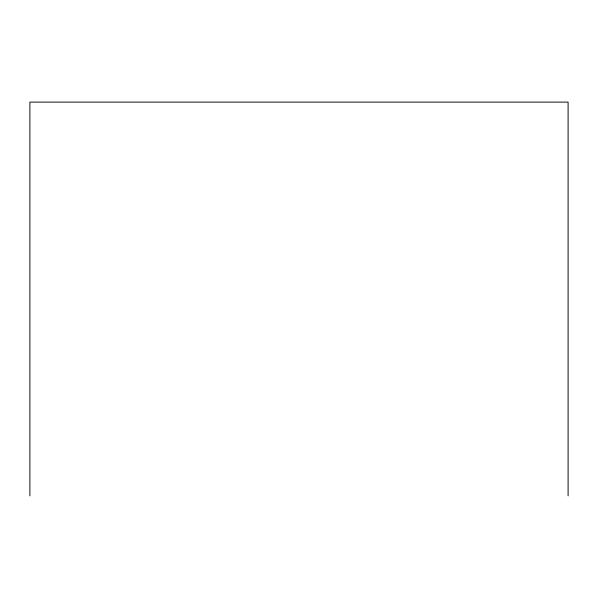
<?xml version="1.0" encoding="UTF-8"?>
<svg xmlns="http://www.w3.org/2000/svg" width="598" height="598" viewBox="0 0 598 598"><rect width="100%" height="100%" fill="white"/><g stroke="black" fill="none" stroke-linecap="round" stroke-linejoin="round"><path stroke-width="0.9" d="M568.1 495.892L568.1 102.109L29.9 102.109L29.9 495.892"/></g></svg>
